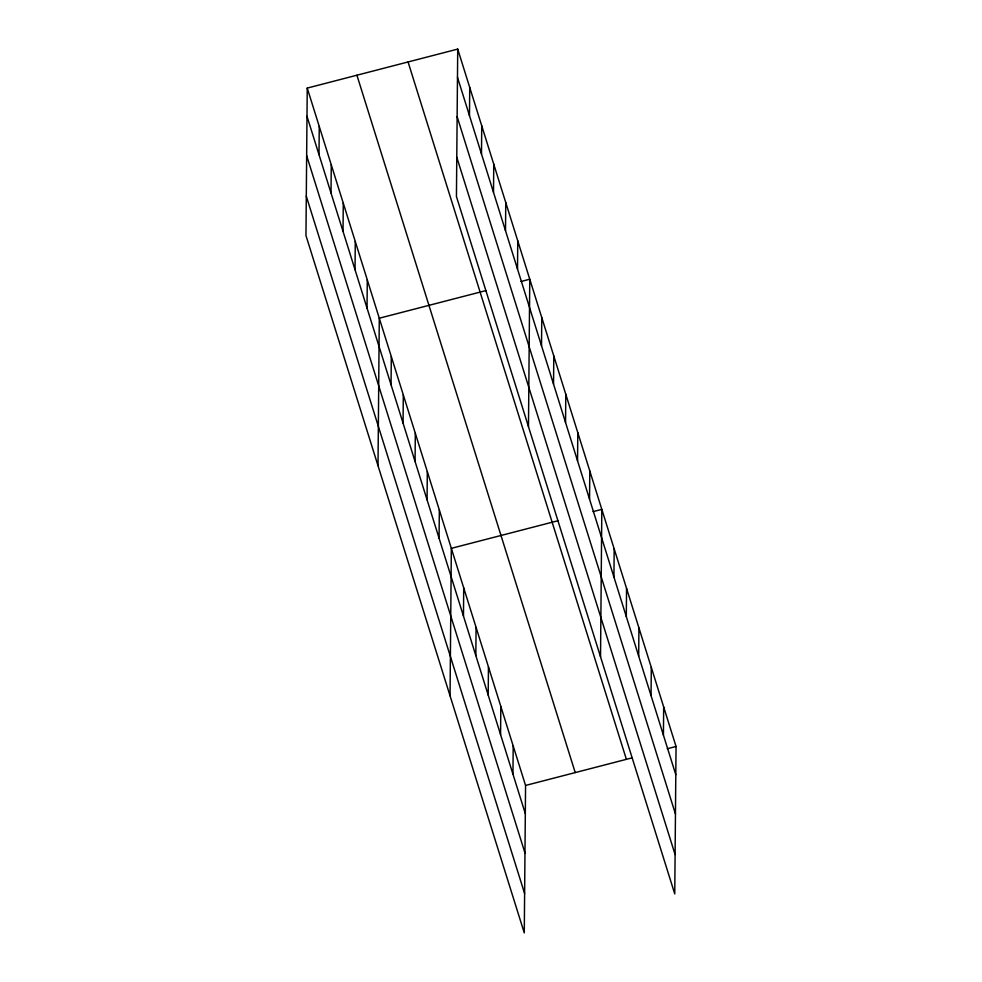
<?xml version="1.0" encoding="UTF-8"?>
<svg xmlns="http://www.w3.org/2000/svg" width="982" height="982" viewBox="0 0 982 982"><rect width="100%" height="100%" fill="white"/><g stroke="black" fill="none" stroke-linecap="round" stroke-linejoin="round"><path stroke-width="1.47" d="M307.243 88.085L305.954 235.533L524.278 932.9L525.566 785.453L307.243 88.085L457.722 49.1L676.046 746.467L674.757 893.915L456.434 196.547L457.722 49.1M319.003 154.653L319.248 126.445M331.02 193.012L331.265 164.804M343.025 231.371L343.27 203.151M355.03 269.719L355.275 241.511M367.035 308.078L367.28 279.87M378.009 465.664L379.285 318.217L485.955 290.586M391.057 384.784L391.302 356.576M403.062 423.144L403.307 394.936M415.067 461.491L415.312 433.283M427.072 499.85L427.317 471.642M439.077 538.21L439.322 510.002M450.051 695.796L451.339 548.349L557.997 520.718M463.467 616.082L463.713 587.874M469.482 115.667L469.727 87.459M475.828 655.595L476.074 627.388M481.487 154.014L481.732 125.806M488.201 695.109L488.447 666.901M493.504 192.374L493.75 164.166M500.575 734.634L500.82 706.426M505.509 230.733L505.755 202.525M512.948 774.147L513.193 745.939M517.514 269.08L517.76 240.872M528.476 426.679L529.764 279.232L521 281.503M541.524 345.799L541.769 317.579M553.541 384.146L553.787 355.938M565.546 422.505L565.792 394.298M577.551 460.865L577.797 432.645M589.556 499.212L589.801 471.004M600.53 656.811L601.819 509.363L593.054 511.634M613.934 577.085L614.18 548.877M626.307 616.61L626.553 588.39M638.681 656.123L638.926 627.915M651.054 695.637L651.299 667.429M663.427 735.162L663.672 706.942M525.566 785.453L632.224 757.822M667.281 748.738L676.046 746.467M457.477 77.308L675.8 774.675M457.133 116.662L675.456 814.017M456.777 157.194L675.1 854.561M408.07 61.964L626.381 759.332M356.908 75.221L575.219 772.588M306.998 116.306L525.321 813.661M306.654 155.647L524.977 853.014M306.298 196.191L524.621 893.546"/></g></svg>
